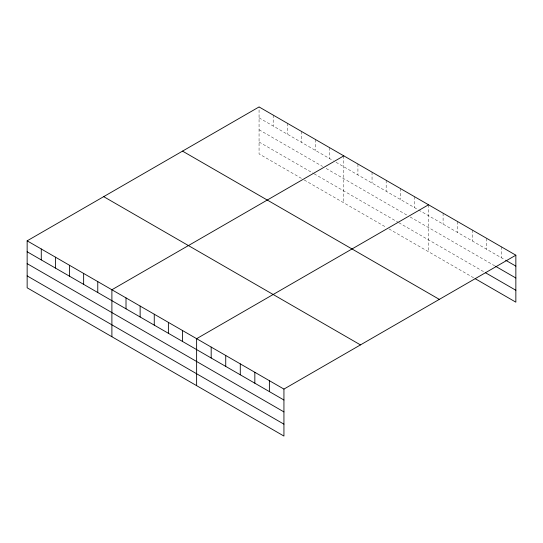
<?xml version="1.0" encoding="UTF-8"?>
<svg xmlns="http://www.w3.org/2000/svg" width="543" height="543" viewBox="0 0 543 543"><rect width="100%" height="100%" fill="white"/><g stroke="black" fill="none" stroke-linecap="round" stroke-linejoin="round"><path stroke-width="0.41" stroke-dasharray="2.71 2.04" d="M259.065 117.858L333.212 160.667M336.036 162.296L417.947 209.591M418.66 209.998L504.936 259.812M259.065 129.757L322.617 166.45M326.153 168.486L407.359 215.374M410.182 217.003L494.748 265.826M259.065 142.015L313.44 173.407M314.146 173.814L398.175 222.331M398.881 222.739L484.566 272.206M301.433 178.375L259.065 153.913L259.065 106.937M304.256 180.004L386.175 227.3M388.998 228.929L474.378 278.22M501.298 246.793L501.298 257.708M486.745 238.391L486.745 249.312M472.2 229.988L472.2 240.909M457.647 221.592L457.647 232.506M443.095 213.189L443.095 224.103M428.542 204.786L428.542 251.762M414.418 196.634L414.418 207.548M400.3 188.482L400.3 199.396M386.175 180.324L386.175 191.245M372.05 172.172L372.05 183.086M357.925 164.02L357.925 174.934M343.8 155.861L343.8 202.838M329.682 147.71L329.682 158.624M315.558 139.558L315.558 150.472M301.433 131.399L301.433 142.32M287.308 123.247L287.308 134.162M273.19 115.096L273.19 126.01"/><path stroke-width="0.81" d="M27.15 240.834L283.935 389.087L283.935 436.063L27.15 287.804L27.15 240.834L259.065 106.937L515.85 255.196L515.85 302.166L475.105 278.64M343.8 155.861L111.892 289.758L111.892 336.728M428.542 204.786L196.627 338.683L196.627 385.652M283.935 389.087L515.85 255.196M505.662 260.233L515.85 266.111M495.481 266.246L515.85 278.009M485.293 272.627L515.85 290.267M182.529 151.124L439.321 299.376M103.679 196.647L360.471 344.9M27.15 251.748L283.935 400.008M27.15 263.647L283.935 411.906M27.15 275.905L283.935 424.164M269.382 380.691L269.382 391.605M254.837 372.288L254.837 383.202M240.284 363.885L240.284 374.799M225.732 355.482L225.732 366.403M211.179 347.086L211.179 358M182.502 330.531L182.502 341.445M168.384 322.372L168.384 333.293M154.26 314.221L154.26 325.135M140.135 306.069L140.135 316.983M126.01 297.91L126.01 308.831M97.767 281.607L97.767 292.521M83.642 273.448L83.642 284.369M69.518 265.296L69.518 276.211M55.4 257.144L55.4 268.059M41.275 248.986L41.275 259.907"/></g></svg>
